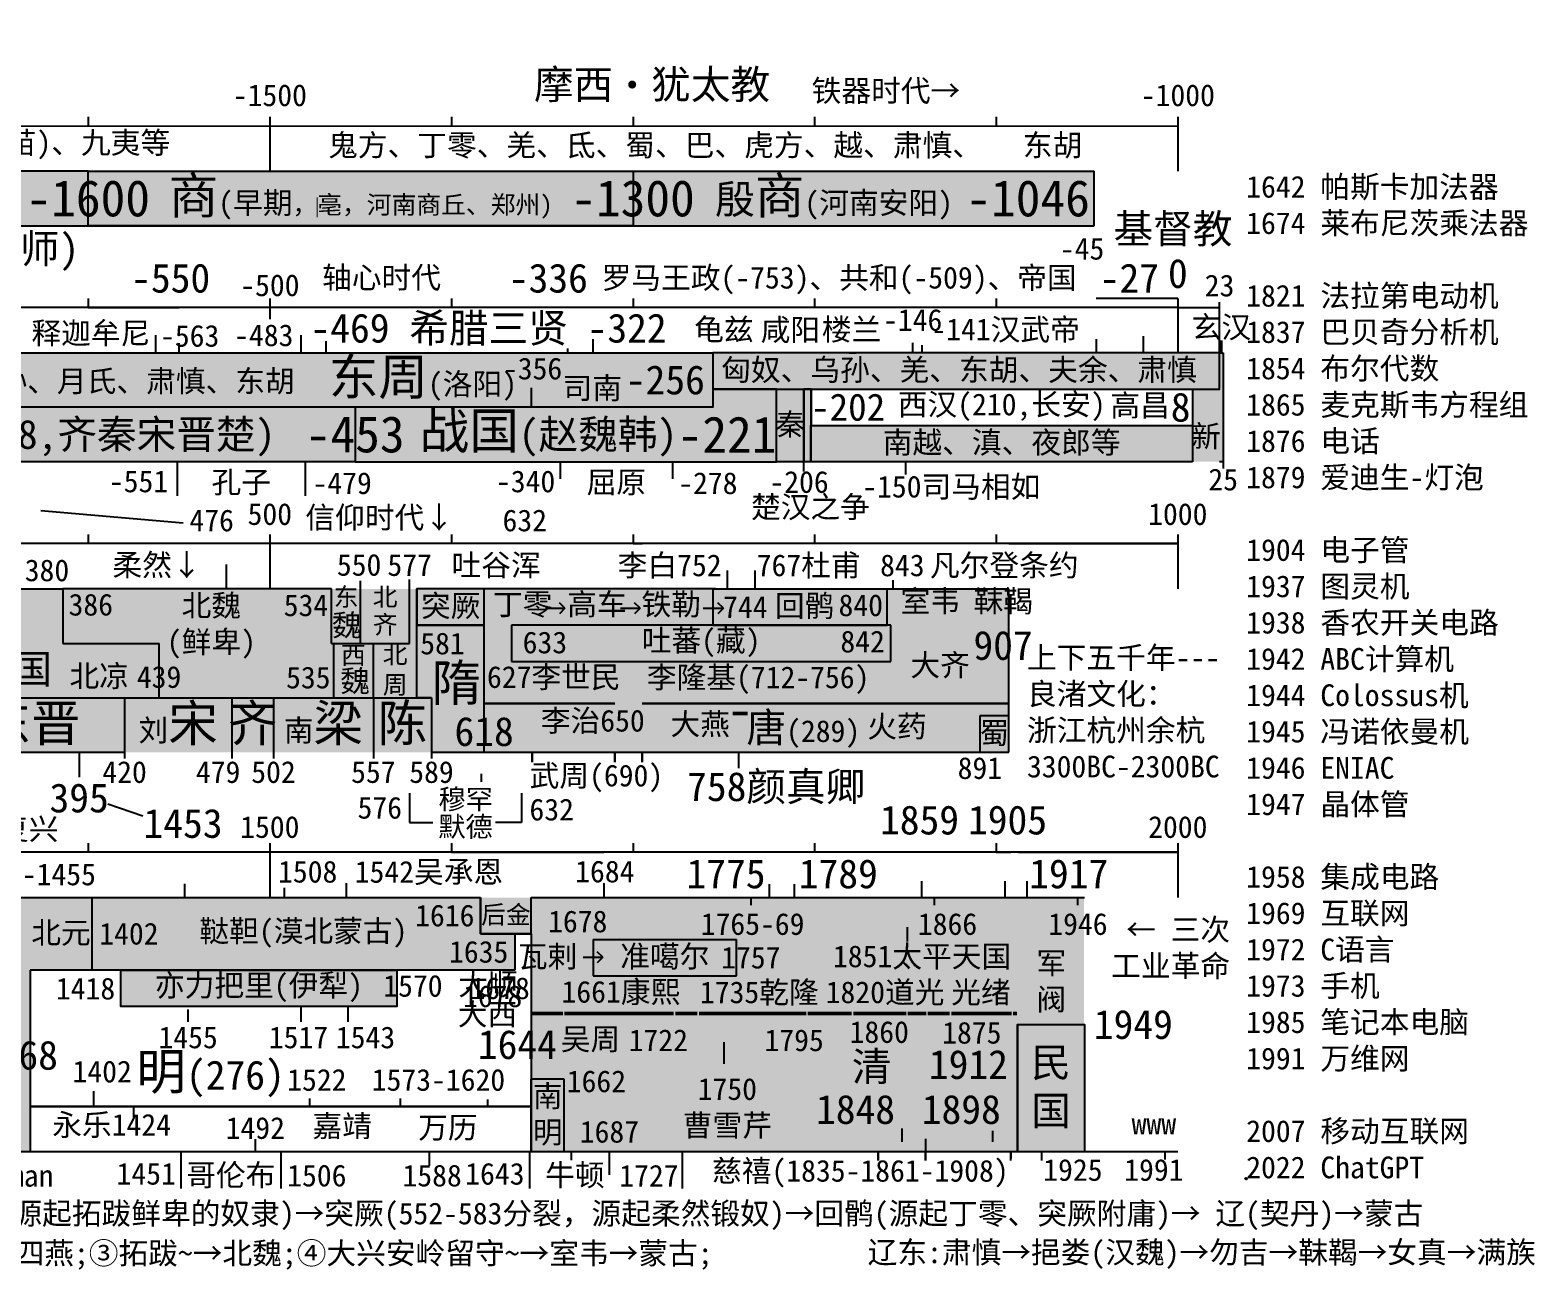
# Model space of a CAD drawing. Header units: millimetres. Extents: x 3769 to 5081, y -69 to 614.
# Drawn here: x 4252 to 5081, y -69 to 614 of the extents above; entities that cross this region are included whole.
import ezdxf

# ---------------------------------------------------------------- set-up
doc = ezdxf.new("R2010")
doc.units = ezdxf.units.MM
doc.header["$LTSCALE"] = 0.3
doc.header["$PDMODE"] = 32
doc.header["$PDSIZE"] = 1
for name, color, linetype in [('100', 1, 'Continuous'), ('talent', 9, 'Continuous'), ('talent2', 30, 'Continuous'), ('朝代', 7, 'Continuous'), ('细线', 1, 'Continuous')]:
    doc.layers.add(name, color=color, linetype=linetype)
doc.layers.add('宗教', color=7, linetype='Continuous', true_color=0x800080)
doc.layers.add('帝国', color=7, linetype='Continuous', true_color=0x964b00)
doc.layers.add('粗线', color=5, linetype='Continuous', lineweight=50)
doc.styles.add('a2.5', font='', dxfattribs={"height": 20})
doc.styles.get("Standard").update_dxf_attribs({"font": '', "height": 12})
doc.styles.get('a2.5').set_extended_font_data('SimSun')
doc.styles.get('Standard').set_extended_font_data('SimSun')

msp = doc.modelspace()

# ---------------------------------------------------------------- hatches: boundary and pattern name
h = msp.add_hatch(color=1)
h.paths.add_polyline_path([(4838.14, 536.05), (4584.14, 536.05), (4584.14, 506.05), (4838.14, 506.05)])
h.paths.add_polyline_path([(4759.56, 613.82), (4838.72, 613.82), (4838.72, 583.82), (4759.56, 583.82)], flags=9)
for color, points in [(5, [(4284.14, 536.05), (3814.14, 536.05), (3814.14, 506.05), (4284.14, 506.05)]), (5, [(4628.14, 436.05), (4114.14, 436.05), (4114.14, 406.05), (4628.14, 406.05)]), (1, [(4909.14, 436.05), (4907.14, 436.05), (4907.14, 376.05), (4909.14, 376.05)]), (5, [(4907.14, 416.05), (4892.15, 416.05), (4892.15, 376.05), (4907.14, 376.05)]), (255, [(4431.14, 406.05), (4114.14, 406.05), (4114.14, 376.05), (4431.14, 376.05)]), (9, [(4892.15, 396.05), (4682.14, 396.05), (4682.14, 376.05), (4892.15, 376.05)]), (6, [(4323.14, 276.05), (4270.14, 276.05), (4270.14, 306.05), (4187.14, 306.05), (4187.14, 246.05), (4201.14, 246.05), (4304.14, 246.05), (4323.14, 246.05)]), (9, [(4323.14, 246.05), (4419.14, 246.05), (4419.14, 276.05), (4418.14, 276.05), (4418.14, 306.05), (4270.14, 306.05), (4270.14, 276.05), (4323.14, 276.05)]), (6, [(4434.14, 306.05), (4418.14, 306.05), (4418.14, 276.05), (4419.14, 276.05), (4434.14, 276.05)]), (5, [(4461.14, 306.05), (4434.14, 306.05), (4434.14, 276.05), (4461.14, 276.05)]), (1, [(4441.14, 246.05), (4465.15, 246.05), (4465.15, 306.05), (4461.14, 306.05), (4461.14, 276.05), (4441.14, 276.05)]), (2, [(4502.15, 306.05), (4465.15, 306.05), (4465.15, 246.05), (4473.15, 246.05), (4473.15, 216.05), (4502.15, 216.05)]), (9, [(4791.14, 306.05), (4724.14, 306.05), (4724.14, 286.05), (4726.14, 286.05), (4726.14, 266.05), (4517.14, 266.05), (4517.14, 286.05), (4628.14, 286.05), (4628.14, 306.05), (4502.15, 306.05), (4502.15, 216.05), (4791.14, 216.05)]), (5, [(4724.14, 306.05), (4628.14, 306.05), (4628.14, 286.05), (4724.14, 286.05)]), (6, [(4726.14, 286.05), (4517.14, 286.05), (4517.14, 266.05), (4726.14, 266.05)]), (4, [(4441.14, 276.05), (4434.14, 276.05), (4419.14, 276.05), (4419.14, 246.05), (4441.14, 246.05)]), (5, [(4201.14, 216.05), (4267.14, 216.05), (4304.14, 216.05), (4304.14, 246.05), (4201.14, 246.05)]), (1, [(4386.15, 246.05), (4363.15, 246.05), (4363.15, 216.05), (4386.15, 216.05)]), (2, [(4441.14, 246.05), (4419.14, 246.05), (4386.15, 246.05), (4386.15, 216.05), (4441.14, 216.05)]), (5, [(4473.15, 246.05), (4465.15, 246.05), (4441.14, 246.05), (4441.14, 216.05), (4473.15, 216.05)]), (5, [(4791.14, 236.05), (4775.14, 236.05), (4775.14, 216.05), (4791.14, 216.05)]), (1, [(4528.14, 136.05), (4500.14, 136.05), (4500.14, 116.05), (4528.14, 116.05)]), (9, [(4796.14, -3.95), (4796.14, 136.05), (4528.14, 136.05), (4528.14, 116.05), (4528.14, 36.05), (4546.14, 36.05), (4546.14, 16.05), (4546.14, -3.95)]), (1, [(4832.45, 136.05), (4795.79, 136.05), (4795.79, 66.05), (4832.45, 66.05)]), (3, [(4641.14, 93), (4641.14, 112.91), (4562.14, 112.91), (4562.14, 93)]), (1, [(4528.14, -3.95), (4546.14, -3.95), (4546.14, 16.05), (4546.14, 36.05), (4528.14, 36.05)])]:
    msp.add_hatch(color=color).paths.add_polyline_path(points)
at = {"true_color": 0xff6464}
msp.add_hatch(color=11, dxfattribs=at).paths.add_polyline_path([(4584.14, 536.05), (4284.14, 536.05), (4284.14, 506.05), (4584.14, 506.05)])
at = {"true_color": 0xffffff}
msp.add_hatch(color=7, dxfattribs=at).paths.add_polyline_path([(4363.15, 246.05), (4323.14, 246.05), (4304.14, 246.05), (4304.14, 216.05), (4363.15, 216.05)])
at = {"lineweight": -3}
for color, points in [(255, [(4252.14, 136.05), (4155.14, 136.05), (4155.14, 36.05), (4163.14, 36.05), (4163.14, 6.05), (4155.14, 6.05), (4155.14, -3.95), (4252.14, -3.95)]), (4, [(4286.14, 136.05), (4252.14, 136.05), (4252.14, 96.05), (4286.14, 96.05)]), (5, [(4519.14, 116.05), (4500.14, 116.05), (4500.14, 136.05), (4286.14, 136.05), (4286.14, 96.05), (4519.14, 96.05)])]:
    msp.add_hatch(color=color, dxfattribs=at).paths.add_polyline_path(points)
at = {"layer": 'talent'}
for color, points in [(6, [(4907.14, 436.05), (4628.14, 436.05), (4628.14, 416.05), (4907.14, 416.05)]), (1, [(4663.14, 416.05), (4628.14, 416.05), (4628.14, 406.05), (4431.14, 406.05), (4431.14, 376.05), (4663.14, 376.05)]), (2, [(4678.14, 416.05), (4663.14, 416.05), (4663.14, 376.05), (4678.14, 376.05)]), (5, [(4682.14, 416.05), (4678.14, 416.05), (4678.14, 376.05), (4682.14, 376.05)]), (6, [(4502.15, 306.05), (4465.15, 306.05), (4465.15, 286.05), (4502.15, 286.05)]), (255, [(4454.14, 96.05), (4302.14, 96.05), (4302.14, 76.05), (4454.14, 76.05)]), (4, [(4832.8, 66.05), (4795.79, 66.05), (4795.79, -3.95), (4832.8, -3.95)])]:
    msp.add_hatch(color=color, dxfattribs=at).paths.add_polyline_path(points)

# ---------------------------------------------------------------- linework, layer by layer
at = {"color": 5}
for p, q in [((4284.14, 536.05), (3814.14, 536.05)), ((3814.14, 506.05), (4284.14, 506.05)), ((4907.14, 436.05), (4907.14, 463.99)), ((4628.14, 436.05), (4628.14, 406.05)), ((4678.14, 376.05), (4678.14, 416.05)), ((4703.08, 416.05), (4707.08, 416.05)), ((4678.14, 370.66), (4678.14, 376.05)), ((4461.14, 276.05), (4461.14, 306.05)), ((4628.14, 306.05), (4628.14, 286.05)), ((4628.14, 306.05), (4724.14, 306.05)), ((4724.14, 286.05), (4724.14, 306.05)), ((4434.14, 276.05), (4461.14, 276.05)), ((4304.14, 246.05), (4304.14, 216.05)), ((4791.14, 236.05), (4775.14, 236.05)), ((4775.14, 236.05), (4775.14, 216.05)), ((4791.14, 216.05), (4791.14, 236.05)), ((4201.14, 216.05), (4304.14, 216.05)), ((4775.14, 216.05), (4791.14, 216.05)), ((4519.14, 96.05), (4285.79, 96.05))]:
    msp.add_line(p, q, dxfattribs=at)
for p, q in [((4284.14, 506.05), (4284.14, 536.05)), ((4284.14, 536.05), (4584.14, 536.05)), ((4584.14, 536.05), (4584.14, 506.05)), ((4284.14, 506.05), (4584.14, 506.05)), ((4584.14, 506.05), (4584.14, 506.05)), ((4114.14, 436.05), (4628.14, 436.05)), ((4703.08, 436.05), (4707.08, 436.05)), ((4682.19, 416.05), (4682.14, 376.05)), ((4892.15, 416.05), (4892.15, 376.05)), ((4628.14, 406.05), (4114.14, 406.05)), ((4628.14, 286.05), (4724.14, 286.05)), ((4518.8, 116.05), (4528.14, 116.05)), ((4528.14, -3.95), (4528.14, -3.95))]:
    msp.add_line(p, q)
at = {"color": 1}
for p, q in [((4584.14, 536.05), (4838.14, 536.05)), ((4838.14, 506.05), (4838.14, 536.05)), ((4584.14, 506.05), (4838.14, 506.05)), ((4907.14, 436.05), (4909.14, 436.05)), ((4909.14, 436.05), (4909.14, 376.05)), ((4431.14, 376.05), (4663.14, 376.05)), ((4909.14, 376.05), (4907.14, 376.05)), ((4909.14, 376.05), (4909.14, 372.3)), ((4363.15, 246.05), (4363.15, 216.05)), ((4386.15, 246.05), (4386.15, 216.05)), ((4528.14, 116.05), (4528.14, 136.05)), ((4796.14, 136.05), (4832.8, 136.05)), ((4528.14, 116.05), (4500.14, 116.05)), ((4528.14, -3.95), (4528.14, 36.05)), ((4546.14, 36.05), (4528.14, 36.05)), ((4546.14, -3.95), (4546.14, 36.05))]:
    msp.add_line(p, q, dxfattribs=at)
at = {"color": 9}
for p, q in [((4384.14, 466.05), (4384.14, 461.05)), ((4682.14, 376.05), (4682.14, 396.05)), ((4682.14, 396.05), (4892.15, 396.05)), ((4892.15, 376.05), (4678.14, 376.05)), ((4418.14, 306.05), (4270.14, 306.05)), ((4629.61, 306.05), (4502.15, 306.05)), ((4791.14, 216.05), (4791.14, 306.05)), ((4323.14, 246.05), (4473.15, 246.05)), ((4502.15, 216.05), (4791.14, 216.05)), ((4528.14, 136.05), (4795.79, 136.05)), ((4795.79, 66.05), (4795.79, -3.95)), ((4832.8, 66.05), (4832.8, -3.95)), ((4795.79, -3.95), (4528.14, -3.95)), ((4832.8, -3.95), (4796.14, -3.95))]:
    msp.add_line(p, q, dxfattribs=at)
at = {"color": 1, "lineweight": 30}
msp.add_line((4908.14, 436.05), (4908.14, 442.93), dxfattribs=at)
at = {"color": 255}
for p, q in [((4431.14, 376.05), (4114.14, 376.05)), ((4258.1, 349.15), (4336.39, 342.5)), ((4528.49, -3.95), (4245.7, -3.95))]:
    msp.add_line(p, q, dxfattribs=at)
at = {"color": 6}
for p, q in [((4187.14, 306.05), (4270.14, 306.05)), ((4270.14, 306.05), (4270.14, 276.05)), ((4418.14, 276.05), (4418.14, 306.05)), ((4434.14, 276.05), (4434.14, 306.05)), ((4517.14, 286.05), (4517.14, 266.05)), ((4726.14, 286.05), (4517.14, 286.05)), ((4726.14, 266.05), (4726.14, 286.05)), ((4270.14, 276.05), (4323.14, 276.05)), ((4323.14, 246.05), (4323.14, 276.05)), ((4418.14, 276.05), (4434.14, 276.05)), ((4517.14, 266.05), (4726.14, 266.05)), ((4201.14, 246.05), (4304.14, 246.05)), ((4304.14, 246.05), (4323.14, 246.05))]:
    msp.add_line(p, q, dxfattribs=at)
at = {"color": 3}
for p, q in [((4465.15, 246.05), (4465.15, 306.05)), ((4502.15, 306.05), (4465.15, 306.05)), ((4502.15, 216.05), (4502.15, 306.05)), ((4473.15, 246.05), (4465.15, 246.05)), ((4473.15, 246.05), (4473.15, 216.05)), ((4473.15, 216.05), (4502.15, 216.05)), ((4500.14, 116.05), (4500.14, 136.05)), ((4562.14, 113), (4562.14, 93)), ((4562.14, 112.91), (4641.14, 112.91)), ((4641.14, 93), (4641.14, 113)), ((4562.14, 93), (4641.14, 93))]:
    msp.add_line(p, q, dxfattribs=at)
at = {"color": 4}
for p, q in [((4419.14, 276.05), (4419.14, 246.05)), ((4441.14, 246.05), (4441.14, 276.05)), ((4419.14, 246.05), (4441.14, 246.05)), ((4252.14, 136.05), (4500.14, 136.05)), ((4286.14, 96.05), (4252.14, 96.05))]:
    msp.add_line(p, q, dxfattribs=at)
at = {"color": 2}
msp.add_line((4441.14, 246.05), (4441.14, 216.05), dxfattribs=at)
at = {"lineweight": -3}
for p, q in [((4155.14, 136.05), (4252.14, 136.05)), ((4286.14, 136.05), (4500.14, 136.05)), ((4500.14, 136.05), (4500.14, 116.05)), ((4500.14, 116.05), (4518.8, 116.05)), ((4500.14, 116.05), (4519.14, 116.05)), ((4519.14, 116.05), (4519.14, 96.05)), ((4252.14, 96.05), (4252.14, -3.95)), ((4252.14, -3.95), (4155.14, -3.95))]:
    msp.add_line(p, q, dxfattribs=at)
at = {"color": 4, "lineweight": -3}
for p, q in [((4252.14, 136.05), (4286.14, 136.05)), ((4286.14, 136.05), (4286.14, 96.05)), ((4286.14, 96.05), (4252.14, 96.05))]:
    msp.add_line(p, q, dxfattribs=at)
at = {"color": 8}
msp.add_line((4745.14, 3.16), (4745.14, -8.84), dxfattribs=at)
at = {"color": 6}
msp.add_lwpolyline([(4284.14, 536.05), (4584.14, 536.05), (4584.14, 506.05), (4284.14, 506.05)], close=True, dxfattribs=at)
at = {"color": 9}
msp.add_lwpolyline([(4114.14, 436.05), (4628.14, 436.05), (4628.14, 406.05), (4114.14, 406.05)], close=True, dxfattribs=at)
at = {"color": 2}
msp.add_lwpolyline([(4663.14, 416.05), (4678.14, 416.05), (4678.14, 376.05), (4663.14, 376.05)], close=True, dxfattribs=at)
at = {"layer": 'talent'}
for p, q in [((4884.14, 466.05), (4839.14, 466.05)), ((4284.14, 461.05), (4334.14, 461.05)), ((4784.14, 461.05), (4734.14, 461.05)), ((4884.14, 461.05), (4907.14, 461.05)), ((4415.14, 436.05), (4415.14, 442.44)), ((4562.14, 436.05), (4562.14, 443.55)), ((4743.14, 440.21), (4743.14, 436.05)), ((4839.14, 443.55), (4839.14, 436.05)), ((4415.14, 436.05), (4562.14, 436.05)), ((4528.14, 416.72), (4528.14, 406.05)), ((4682.19, 416.05), (4678.14, 416.05)), ((4892.15, 416.05), (4907.14, 416.05)), ((4606.14, 376.05), (4606.14, 376.05)), ((4734.14, 376.05), (4734.14, 369.05)), ((4584.14, 331.05), (4589.14, 331.05)), ((4784.14, 331.05), (4727.14, 331.05)), ((4636.14, 306.05), (4636.14, 316.08)), ((4651.14, 316.08), (4651.14, 306.05)), ((4434.14, 306.05), (4434.14, 310.47)), ((4724.14, 306.05), (4791.14, 306.05)), ((4502.15, 286.05), (4465.15, 286.05)), ((4279.14, 216.05), (4279.14, 202.27)), ((4304.14, 216.05), (4304.14, 212.61)), ((4363.15, 216.05), (4363.15, 212.61)), ((4386.15, 216.05), (4386.15, 212.61)), ((4441.14, 216.05), (4441.14, 212.61)), ((4473.15, 216.05), (4473.15, 212.61)), ((4522.64, 216.05), (4528.64, 216.05)), ((4642.14, 216.05), (4642.14, 207.3)), ((4484.14, 161.05), (4527.14, 161.05)), ((4484.14, 161.05), (4568.14, 161.05)), ((4784.14, 161.05), (4792.14, 161.05)), ((4337.14, 143.62), (4337.14, 136.05)), ((4392.14, 136.05), (4392.14, 141.3)), ((4426.14, 143.95), (4426.14, 136.05)), ((4568.14, 143.95), (4568.14, 136.05)), ((4384.14, 136.05), (4392.14, 136.05)), ((4528.14, 116.05), (4528.14, -3.95)), ((4427.14, 76.05), (4427.14, 67.57)), ((4339.14, 67.57), (4339.14, 74.44)), ((4287.14, 20.86), (4287.14, 29.43)), ((4406.14, 20.86), (4406.14, 25.43)), ((4456.14, 20.86), (4456.14, 25.43)), ((4309.14, 20.86), (4309.14, 15.13)), ((4504.14, 20.86), (4504.14, 24.79)), ((4792.14, -8.84), (4792.14, -7.73)), ((4809.14, -3.95), (4809.14, -8.74)), ((4884.14, -3.95), (4832.8, -3.95)), ((4877.14, -8.29), (4877.14, -3.95))]:
    msp.add_line(p, q, dxfattribs=at)
at = {"layer": 'talent', "color": 1}
for p, q in [((4663.14, 416.05), (4628.14, 416.05)), ((4628.14, 416.05), (4628.14, 406.05)), ((4663.14, 376.05), (4663.14, 416.05)), ((4628.14, 406.05), (4431.14, 406.05)), ((4431.14, 406.05), (4431.14, 376.05))]:
    msp.add_line(p, q, dxfattribs=at)
at = {"layer": 'talent', "color": 9}
for p, q in [((4333.14, 376.05), (4333.14, 357.21)), ((4403.62, 376.05), (4403.62, 357.21)), ((4543.97, 376.05), (4543.97, 366.63)), ((4605.97, 376.05), (4605.97, 366.63)), ((4335.14, -3.95), (4335.14, -24.15)), ((4390.14, -3.95), (4390.14, -24.15))]:
    msp.add_line(p, q, dxfattribs=at)
at = {"layer": 'talent', "color": 5}
msp.add_line((4461.14, 306.05), (4461.14, 311.27), dxfattribs=at)
at = {"layer": 'talent', "color": 7, "true_color": 0xffffff}
for p, q in [((4546.66, 295.34), (4543.58, 298.42)), ((4587.99, 295.34), (4584.91, 298.42)), ((4633.88, 295.34), (4630.8, 298.42)), ((4535.96, 295.34), (4546.66, 295.34)), ((4546.66, 295.34), (4543.58, 292.26)), ((4577.29, 295.34), (4587.99, 295.34)), ((4587.99, 295.34), (4584.91, 292.26)), ((4622.75, 295.34), (4633.46, 295.34)), ((4633.88, 295.34), (4630.8, 292.26)), ((4735.14, 119.67), (4735.14, 111.88)), ((4556.74, 103.13), (4567.44, 103.13)), ((4567.44, 103.13), (4564.36, 106.21)), ((4567.44, 103.13), (4564.36, 100.04)), ((4634.14, 56.47), (4634.14, 44.41)), ((4732.14, 8.87), (4732.14, 1.53)), ((4782.14, 7.53), (4782.14, 1.53))]:
    msp.add_line(p, q, dxfattribs=at)
at = {"layer": 'talent', "lineweight": 30}
for p, q in [((4528.64, 216.05), (4528.64, 210.58)), ((4574.14, 216.05), (4574.14, 210.66)), ((4589.14, 216.05), (4589.14, 210.57)), ((4719.14, -3.95), (4719.14, -8.84)), ((4745.14, -3.95), (4745.14, -8.84)), ((4792.14, -3.95), (4792.14, -7.73))]:
    msp.add_line(p, q, dxfattribs=at)
at = {"layer": 'talent', "color": 211}
for p, q in [((4461.14, 193.45), (4461.14, 177.45)), ((4461.14, 177.45), (4473.95, 177.45))]:
    msp.add_line(p, q, dxfattribs=at)
at = {"layer": 'talent', "color": 250}
for p, q in [((4743.14, 136.05), (4743.14, 145.13)), ((4789.14, 136.05), (4789.14, 145.13)), ((4649.14, 131.76), (4649.14, 136.05)), ((4750.14, 131.76), (4750.14, 136.05)), ((4829.14, 131.76), (4829.14, 136.05))]:
    msp.add_line(p, q, dxfattribs=at)
at = {"layer": 'talent', "color": 6}
for points in [[(4628.14, 416.05), (4907.14, 416.05), (4907.14, 436.05), (4628.14, 436.05)], [(4465.15, 286.05), (4502.15, 286.05), (4502.15, 306.05), (4465.15, 306.05)]]:
    msp.add_lwpolyline(points, close=True, dxfattribs=at)
at = {"layer": 'talent', "color": 5}
msp.add_lwpolyline([(4682.14, 376.05), (4678.14, 376.05), (4678.14, 416.05), (4682.14, 416.05)], close=True, dxfattribs=at)
at = {"layer": 'talent'}
msp.add_lwpolyline([(4302.14, 96.05), (4454.14, 96.05), (4454.14, 76.05), (4302.14, 76.05)], close=True, dxfattribs=at)
at = {"layer": 'talent', "color": 4}
msp.add_lwpolyline([(4832.8, -3.95), (4795.79, -3.95), (4795.79, 66.05), (4832.8, 66.05)], close=True, dxfattribs=at)
at = {"layer": 'talent'}
msp.add_point((4921.82, -18.81), dxfattribs=at)
at = {"layer": 'talent2'}
for p, q in [((4527.14, -3.95), (4527.14, -24.15)), ((4550.14, -3.95), (4550.14, -8.67)), ((4571.14, -16.61), (4571.14, -3.95)), ((4611.14, -3.95), (4611.14, -24.15))]:
    msp.add_line(p, q, dxfattribs=at)
at = {"layer": '宗教'}
for p, q in [((4321.14, 445.82), (4321.14, 436.05)), ((4401.14, 445.82), (4401.14, 436.05)), ((4500.64, 199.74), (4500.64, 204.16)), ((4522.64, 193.45), (4522.64, 177.45)), ((4522.64, 177.45), (4508.42, 177.45)), ((4401.14, 76.05), (4401.14, 67.57))]:
    msp.add_line(p, q, dxfattribs=at)
at = {"layer": '帝国'}
for p, q in [((4334.14, 436.05), (4334.14, 441.37)), ((4738.14, 436.05), (4738.14, 441.65)), ((4865.15, 445.2), (4865.15, 436.05)), ((4548.14, 438.38), (4548.14, 436.05)), ((4360.14, 319.42), (4360.14, 306.05)), ((4727.14, 310.79), (4727.14, 306.05)), ((4294.94, 187.57), (4314.13, 181.06)), ((4659.14, 143.39), (4659.14, 136.05)), ((4673.14, 136.05), (4673.14, 143.39)), ((4801.14, 136.05), (4801.14, 145.13)), ((4376.14, 2.92), (4376.14, -3.95)), ((4472.14, -11.66), (4472.14, -3.95))]:
    msp.add_line(p, q, dxfattribs=at)
at = {"layer": '粗线', "lineweight": 30}
for p, q in [((4502.15, 242.89), (4510.15, 242.89)), ((4567.15, 242.89), (4574.15, 242.89)), ((4589.15, 242.89), (4596.15, 242.89)), ((4640.15, 242.89), (4646.15, 242.89)), ((4663.15, 242.89), (4689.15, 242.89)), ((4704.15, 242.89), (4708.15, 242.89)), ((4710.15, 242.89), (4724.15, 242.89)), ((4730.15, 242.89), (4743.15, 242.89)), ((4757.15, 242.89), (4772.15, 242.89)), ((4788.15, 242.89), (4791.15, 242.89)), ((4252.14, 20.86), (4283.14, 20.86)), ((4287.14, 20.86), (4309.14, 20.86)), ((4320.14, 20.86), (4334.14, 20.86)), ((4342.14, 20.86), (4349.14, 20.86)), ((4372.14, 20.86), (4390.14, 20.86)), ((4406.14, 20.86), (4451.14, 20.86)), ((4456.14, 20.86), (4504.14, 20.86)), ((4511.14, 20.86), (4528.14, 20.86))]:
    msp.add_line(p, q, dxfattribs=at)
at = {"layer": '粗线', "color": 1, "lineweight": 30}
for p, q in [((4510.15, 242.89), (4533.15, 242.89)), ((4596.15, 242.89), (4640.15, 242.89)), ((4283.14, 20.86), (4287.14, 20.86)), ((4310.14, 20.86), (4320.14, 20.86)), ((4334.14, 20.86), (4342.14, 20.86)), ((4349.14, 20.86), (4372.14, 20.86)), ((4390.14, 20.86), (4406.14, 20.86)), ((4451.14, 20.86), (4456.14, 20.86)), ((4504.14, 20.86), (4511.14, 20.86))]:
    msp.add_line(p, q, dxfattribs=at)
at = {"layer": '粗线', "color": 2, "lineweight": 30}
for p, q in [((4533.15, 242.89), (4567.15, 242.89)), ((4646.15, 242.89), (4663.15, 242.89)), ((4689.15, 242.89), (4704.15, 242.89)), ((4708.15, 242.89), (4710.15, 242.89)), ((4724.15, 242.89), (4730.15, 242.89)), ((4743.15, 242.89), (4757.15, 242.89)), ((4772.15, 242.89), (4788.15, 242.89))]:
    msp.add_line(p, q, dxfattribs=at)
at = {"layer": '粗线', "color": 7, "true_color": 0xffffff}
for p, q in [((4639.14, 237.45), (4647.14, 237.45)), ((4620.49, 72.25), (4679.49, 72.25))]:
    msp.add_line(p, q, dxfattribs=at)
at = {"layer": '粗线', "color": 1}
for p, q in [((4528.49, 72.25), (4545.49, 72.25)), ((4607.49, 72.25), (4619.49, 72.25)), ((4680.49, 72.25), (4704.49, 72.25)), ((4680.49, 72.25), (4680.49, 72.25)), ((4735.49, 72.25), (4745.49, 72.25)), ((4759.49, 72.25), (4792.49, 72.25))]:
    msp.add_line(p, q, dxfattribs=at)
at = {"layer": '粗线', "color": 5}
for p, q in [((4546.49, 72.25), (4606.49, 72.25)), ((4705.49, 72.25), (4734.49, 72.25)), ((4746.49, 72.25), (4758.49, 72.25))]:
    msp.add_line(p, q, dxfattribs=at)
at = {"layer": '粗线'}
msp.add_line((4793.49, 72.25), (4795.49, 72.25), dxfattribs=at)
at = {"layer": '粗线', "color": 3, "lineweight": 30}
msp.add_line((4309.14, 20.86), (4310.14, 20.86), dxfattribs=at)
at = {"layer": '细线'}
for p, q in [((4284.14, 566.07), (4284.14, 561.07)), ((4384.14, 566.07), (4384.14, 561.07)), ((4484.14, 566.07), (4484.14, 561.07)), ((4584.14, 566.07), (4584.14, 561.07)), ((4684.14, 566.07), (4684.14, 561.07)), ((4784.14, 566.07), (4784.14, 561.07)), ((4884.14, 566.07), (4884.14, 561.07)), ((4384.17, 561.05), (4384.17, 536.05)), ((4884.17, 561.05), (4884.17, 536.05)), ((4284.14, 466.05), (4284.14, 461.05)), ((4384.14, 466.05), (4384.14, 454.57)), ((4484.14, 466.05), (4484.14, 461.05)), ((4584.14, 466.05), (4584.14, 461.05)), ((4684.14, 466.05), (4684.14, 461.05)), ((4784.14, 466.05), (4784.14, 461.05)), ((4884.14, 466.05), (4884.14, 461.05)), ((4884.14, 461.05), (4884.14, 436.05)), ((4284.14, 336.05), (4284.14, 331.05)), ((4384.14, 336.05), (4384.14, 331.05)), ((4484.14, 336.05), (4484.14, 331.05)), ((4584.14, 336.05), (4584.14, 336.05)), ((4584.14, 336.05), (4584.14, 331.05)), ((4684.14, 336.05), (4684.14, 331.05)), ((4784.14, 336.05), (4784.14, 331.05)), ((4884.14, 336.05), (4884.14, 331.05)), ((4384.14, 331.05), (4384.14, 306.05)), ((4791.14, 331.05), (4884.14, 331.05)), ((4884.14, 331.05), (4884.14, 306.05)), ((4284.14, 166.05), (4284.14, 161.05)), ((4384.14, 166.05), (4384.14, 161.05)), ((4484.14, 166.05), (4484.14, 161.05)), ((4584.14, 166.05), (4584.14, 161.05)), ((4684.14, 166.05), (4684.14, 161.05)), ((4784.14, 166.05), (4784.14, 161.05)), ((4884.14, 166.05), (4884.14, 136.05)), ((4384.14, 161.05), (4384.14, 136.05)), ((4796.49, 161.05), (4884.15, 161.05)), ((4884.15, 161.05), (4833.15, 161.05))]:
    msp.add_line(p, q, dxfattribs=at)
at = {"layer": '细线', "color": 9}
for p, q in [((4884.15, 560.8), (3884.17, 561.05)), ((4884.14, 461.05), (3884.14, 461.05)), ((4884.14, 331.05), (3884.14, 331.05)), ((4884.15, 161.05), (3884.14, 161.05))]:
    msp.add_line(p, q, dxfattribs=at)

# ---------------------------------------------------------------- texts
at = {"color": 5}
for s, p in [('1661康熙', (4544.77, 78.12)), ('1820道光', (4690.25, 77.87)), ('1860', (4703.41, 55.97)), ('1722', (4581.74, 51.43))]:
    msp.add_text(s, height=12, dxfattribs=at).set_placement(p)
at = {"color": 7, "true_color": 0xffffff}
for s, p in [('1735乾隆', (4620.99, 77.85)), ('1795', (4656.54, 51.43))]:
    msp.add_text(s, height=12, dxfattribs=at).set_placement(p)
at = {"color": 1}
for s, p in [('光绪', (4759.39, 77.87)), ('1875', (4754.39, 55.58))]:
    msp.add_text(s, height=12, dxfattribs=at).set_placement(p)
at = {"style": 'a2.5'}
for s, insert, char_height, width, attachment_point in [('{\\C9;摩西\\H0.9583x;·\\H1.044x;犹太教}', (4529.6, 591.89), 16, 137.2864, 1), ('{\\C255;\\c16777215;-1600}', (4284.14, 521.05), 20, 71.7785, 5), ('{\\fSimSun|b1|i0|c134|p2;\\C255;\\c16777215;商\\fSimSun|b0|i0|c134|p2;\\H0.6x;(早期\\H0.8333x;，\\fMS PGothic|b0|i0|c128|p34;\u200c\\fSimSun|b0|i0|c134|p2;亳，河南商丘、郑州)}', (4434.14, 521.05), 20, 239.6355, 5), ('{\\C255;\\c16777215;-1300}', (4584.14, 521.05), 20, 71.7785, 5), ('{\\H0.8x;\\C255;\\c16777215;殷\\fSimSun|b1|i0|c134|p2;\\H1.25x;商\\fSimSun|b0|i0|c134|p2;\\H0.6x;(河南安阳)}', (4694.85, 521.05), 20, 142.4249, 5), ('{\\C255;\\c16777215;-1046}', (4835.72, 521.05), 20, 85.9203, 6), ('{\\C9;二里头(洛阳偃师)}', (4191.9, 501.41), 16, 241.5036, 2), ('{\\C5;23}', (4907.14, 466.94), 12, 26.6929, 8), ('{\\C9;-469 \\fSimSun|b1|i0|c134|p2;希腊\\fSimSun|b0|i0|c134|p2;三贤 -322}', (4406.52, 448.81), 16, 223.8544, 4), ('{\\C3;楼兰}', (4688.11, 454.95), 12, 36.8924, 1), ('东{\\fSimSun|b1|i0|c134|p2;\\C255;\\c16579836;周\\fSimSun|b0|i0|c134|p2;\\H0.6x;\\C255;\\c16777215;(洛阳)}', (4468.44, 421.27), 20, 137.6977, 5), ('{\\C255;\\c16777215;匈奴、\\fSimSun|b1|i0|c134|p2;乌孙\\fSimSun|b0|i0|c134|p2;、羌、东胡、夫余、肃慎}', (4632.71, 426.05), 12, 278.3783, 4), ('{\\C255;\\c16777215;匈奴、乌孙、月氏、肃慎、东胡}', (4168.7, 419.82), 12, 246.7829, 4), ('{\\C255;\\c16777215;司南}', (4578.04, 416.01), 12, 44.4326, 6), ('-256', (4623.72, 421.05), 16, 71.7785, 6), ('{\\C7;-202}', (4682.19, 406.05), 15, 55.0535, 4), ('{\\C7;8}', (4885.7, 406.05), 16, 12.5517, 5), ('{\\C255;\\c16579836;-453}', (4431.14, 391.05), 20, 55.0535, 5), ('{\\C255;\\c16579836;-221}', (4663.14, 391.05), 20, 71.7785, 6), ('秦', (4670.64, 396.05), 12, 15, 5), ('{\\C255;\\c16777215;新}', (4899.65, 389.53), 12, 15, 5), ('南越、滇、夜郎等', (4787.15, 386.05), 12, 210.0013, 5), ('{\\C1;25}', (4909.14, 372.3), 12, 23.0757, 2), ('{\\fSimSun|b1|i0|c134|p2;\\C9;550}', (4433.31, 319.19), 12, 28.5, 5), ('{\\C5;577}', (4461.14, 312.98), 12, 28.5, 8), ('{\\fSimSun|b1|i0|c134|p2;\\C255;\\c16777215;东}', (4426.14, 306.61), 10, 16, 2), ('{\\fSimSun|b1|i0|c134|p2;\\C255;\\c16777215;北}', (4447.64, 306.59), 10, 27, 2), ('386', (4285.54, 297.26), 12, 28.5, 5), ('北魏\\P{\\C255;\\c16777215;(鲜卑)}', (4351.92, 285.29), 12, 54.1224, 5), ('534', (4404.04, 296.93), 12, 28.5, 5), ('{\\C255;\\c16777215;744}', (4633.74, 296.05), 12, 28.5, 4), ('{\\C255;\\c16777215;回鹘}', (4678.62, 296.05), 12, 209, 5), ('{\\fSimSun|b1|i0|c134|p2;\\C255;\\c16777215;魏}', (4426.51, 292.02), 12, 16, 2), ('{\\fSimSun|b1|i0|c134|p2;\\C255;\\c16777215;齐}', (4447.64, 291.36), 10, 27, 2), ('581', (4479.21, 275.89), 12, 28.5, 5), ('633', (4523.37, 276.45), 12, 28.5, 4), ('吐蕃{\\C255;\\c16777215;(\\fSimSun|b1|i0|c134|p2;藏\\fSimSun|b0|i0|c134|p2;)}', (4621.64, 276.05), 12, 209, 5), ('907', (4804.26, 274.81), 16, 71.7785, 6), ('{\\C7;西}', (4430.14, 274.63), 10, 22, 2), ('{\\fSimSun|b1|i0|c134|p2;\\C255;\\c16777215;北\\P周}', (4453.15, 261.05), 10, 24.0013, 5), ('{\\fSimSun|b1|i0|c134|p2;\\C9;上下五千年\\fSimSun|b0|i0|c134|p2;---\\P良渚文化：\\P浙江杭州余杭\\P3300BC-2300BC}', (4801.08, 274.21), 12, 127.7129, 1), ('{\\C255;\\c16777215;十六国}', (4231.54, 261.05), 16, 129, 5), ('北凉', (4290.17, 257.43), 12, 36.7496, 5), ('{\\fSimSun|b1|i0|c134|p2;隋}', (4486.95, 253.22), 20, 37, 5), ('439', (4323.14, 257.43), 12, 28.5, 5), ('{\\C255;\\c16777215;535}', (4405.32, 257.14), 12, 28.5, 5), ('{\\C7;魏}', (4431.08, 261.31), 12, 22, 2), ('{\\fSimSun|b1|i0|c134|p2;\\C255;\\c16777215;东晋}', (4252.64, 231.05), 20, 103, 5), ('{\\H0.6x;\\C255;刘}宋', (4333.65, 231.05), 20, 59.0013, 5), ('{\\C255;\\c16777215;齐}', (4374.65, 231.05), 20, 23, 5), ('{\\H0.6x;\\C255;南}梁', (4413.65, 231.05), 20, 54.9987, 5), ('{\\fSimSun|b1|i0|c134|p2;\\H0.8x;唐\\fSimSun|b0|i0|c134|p2;\\H0.75x;(289)}', (4677.93, 228.11), 20, 288.9987, 5), ('618', (4502.15, 227.38), 16, 47.5042, 5), ('{\\C255;\\c16777215;火药}', (4745.86, 229.64), 12, 44.4326, 6), ('420', (4304.14, 211.17), 12, 28.5, 2), ('479', (4355.67, 211.17), 12, 28.5, 2), ('502', (4386.15, 211.17), 12, 28.5, 2), ('557', (4441.14, 211.17), 12, 28.5, 2), ('589', (4473.15, 211.17), 12, 28.5, 2), ('{\\C9;武周(690)}', (4527.21, 209.23), 12, 143.3234, 1), ('{\\C255;\\c16777215;军\\P阀}', (4814.47, 72.65), 12, 36.6526, 8), ('民国', (4814.29, 31.05), 16, 37.0026, 5)]:
    msp.add_mtext(s, dxfattribs=dict(at, insert=insert, char_height=char_height, width=width, attachment_point=attachment_point))
at = {"color": 3, "style": 'a2.5'}
for s, insert, char_height, width, attachment_point in [('{\\fSimSun|b1|i0|c134|p2;龟兹}', (4617.84, 454.95), 12, 35, 1), ('{\\fSimSun|b1|i0|c134|p2;\\C1;西汉\\fSimSun|b0|i0|c134|p2;\\C7;(210,长安)}', (4787.17, 406.05), 12, 209.9564, 5), ('{\\fSimSun|b1|i0|c134|p2;\\C255;\\c16579836;春秋\\fSimSun|b0|i0|c134|p2;\\H0.8x;(318,\\C1;齐秦\\C255;\\c16579836;宋晋\\C1;楚\\C255;\\c16579836;)}', (4272.64, 391.05), 20, 317, 5), ('{\\C255;\\c16579836;战国\\H0.8x;(赵魏韩)}', (4537.58, 391.05), 20, 232, 5)]:
    msp.add_mtext(s, dxfattribs=dict(at, insert=insert, char_height=char_height, width=width, attachment_point=attachment_point))
at = {"color": 5, "char_height": 12, "style": 'a2.5'}
for s, insert, width, attachment_point in [('{\\C1;玄汉}', (4908.14, 442.93), 39.2913, 8), ('-206', (4659.23, 370.93), 39.2913, 1), ('楚汉之争', (4681.87, 357.17), 69.7131, 2)]:
    msp.add_mtext(s, dxfattribs=dict(at, insert=insert, width=width, attachment_point=attachment_point))
at = {"color": 7, "true_color": 0xffffff, "insert": (4457.15, 231.05), "char_height": 20, "width": 32.0013, "attachment_point": 5, "style": 'a2.5'}
msp.add_mtext('陈', dxfattribs=at)
at = {"char_height": 12, "attachment_point": 5}
for s, insert, width in [('{\\C255;\\c16448250;蜀}', (4783.14, 226.05), 16), ('{\\C255;\\c16777215;1678}', (4553.71, 122.8), 33.6274), ('{\\C253;瓦剌}', (4537.13, 102.96), 33.6274), ('{\\C255;\\c16777215;1757}', (4649, 102.87), 33.6274), ('{\\C255;\\c16777215;1678}', (4510.97, 86), 33.6274), ('{\\C255;\\c16777215;1678}', (4506.84, 81.58), 33.6274), ('{\\C255;\\c16777215;吴周}', (4560.74, 57.39), 33.6274)]:
    msp.add_mtext(s, dxfattribs=dict(at, insert=insert, width=width))
at = {"lineweight": -3, "insert": (4402.64, 116.05), "char_height": 12, "width": 232.9987, "attachment_point": 5}
msp.add_mtext('{\\C255;\\c16777215;鞑靼(漠北蒙古)}', dxfattribs=at)
at = {"color": 8, "insert": (4627.65, -16.06), "char_height": 12, "width": 178.5396, "attachment_point": 4, "style": 'a2.5'}
msp.add_mtext('{\\C9;慈禧(1835-1861-1908)}', dxfattribs=at)
at = {"layer": '100', "width": 51.8698, "attachment_point": 8, "style": 'a2.5'}
for s, insert, char_height in [('-1500', (4384.17, 571.73), 12), ('-1000', (4884.17, 571.73), 12), ('0', (4884.17, 471.53), 16), ('-500', (4384.17, 467.08), 12), ('500', (4384.14, 341.06), 12), ('1000', (4884.14, 341.06), 12), ('1500', (4384.14, 168.7), 12), ('2000', (4884.14, 168.7), 12)]:
    msp.add_mtext(s, dxfattribs=dict(at, insert=insert, char_height=char_height))
at = {"layer": 'talent', "style": 'a2.5'}
for s, insert, char_height, width, attachment_point in [('铁器时代→', (4682.51, 586.43), 12, 116.5216, 1), ('{\\C9;鬼方、丁零、羌、氐、蜀、巴、虎方、越、肃慎、}', (4416.22, 556.42), 12, 372.5782, 1), ('{\\C9;东胡}', (4798.81, 556.42), 12, 52.0326, 1), ('{\\C9;-45}', (4819.19, 499.39), 12, 24.0592, 1), ('{\\C9;轴心时代}', (4412.93, 483.53), 12, 95.7761, 1), ('咸阳', (4670.8, 454.75), 12, 38.8877, 2), ('{\\C9;-141汉武帝}', (4748.43, 454.95), 12, 104.2403, 1), ('{\\C9;高昌}', (4847.03, 413.11), 12, 37.421, 1), ('{\\fSimSun|b1|i0|c134|p2;\\C9;-551}', (4295.5, 365.16), 12, 33.1225, 4), ('{\\fSimSun|b1|i0|c134|p2;\\C9;孔子}', (4368.38, 364.18), 12, 47.0859, 5), ('{\\fSimSun|b1|i0|c134|p2;\\C9;-479}', (4407.65, 364.18), 12, 36.5746, 4), ('{\\C9;-150司马相如}', (4710.36, 368.37), 12, 158.5296, 1), ('{\\C9;信仰时代↓}', (4403.7, 351.39), 12, 95.7761, 1), ('758颜真卿', (4613.93, 205.18), 16, 111.5477, 1), ('891', (4775.14, 213.36), 12, 28.5, 2), ('1859', (4741.93, 186.78), 16, 50.3899, 2), ('1905', (4790.38, 186.78), 16, 50.3899, 2), ('{\\C9;1684}', (4568.63, 156.39), 12, 50.3899, 2), ('{\\C7;1765-69}', (4621.43, 127.46), 12, 94.8345, 1), ('{\\C7;1866}', (4757.35, 127.46), 12, 50.3899, 2), ('{\\C7;1946}', (4829.14, 127.46), 12, 50.3899, 2), ('{\\H0.75x;← 三次\\P工业革命}', (4912.93, 107.74), 16, 69.7781, 6), ('{\\fSimSun|b1|i0|c134|p2;\\C9;1418}', (4282.67, 79.71), 12, 33.1225, 8), ('{\\fSimSun|b1|i0|c134|p2;\\C255;\\c16777215;亦力把里(\\C3;伊犁\\C255;\\c16777215;)}', (4378.14, 86.05), 12, 152, 5), ('{\\C7;1570}', (4462.93, 81.22), 12, 33.1225, 8), ('{\\fSimSun|b1|i0|c134|p2;\\C9;大顺}', (4504.28, 80.94), 12, 33.1225, 8), ('{\\fSimSun|b1|i0|c134|p2;\\C9;大西}', (4503.99, 64.45), 12, 33.1225, 8), ('{\\fSimSun|b1|i0|c134|p2;\\C9;1455}', (4339.14, 52.82), 12, 33.1225, 8), ('{\\fSimSun|b1|i0|c134|p2;\\C9;1543}', (4436.82, 52.82), 12, 33.1225, 8), ('{\\fSimSun|b1|i0|c134|p2;\\C9;永乐1424}', (4264.32, 16.86), 12, 69.3512, 1), ('{\\fSimSun|b1|i0|c134|p2;\\C9;嘉靖}', (4423.99, 2.92), 12, 33.1225, 8), ('{\\fSimSun|b1|i0|c134|p2;\\C9;万历}', (4482.21, 2.04), 12, 33.1225, 8), ('www', (4870.96, 17.62), 12, 50.3899, 2), ('1925', (4826.37, -7.99), 12, 50.3899, 2), ('1991', (4870.96, -7.99), 12, 50.3899, 2), ('{\\fSimSun|b1|i0|c134|p2;\\C9;1451}', (4299.74, -16.2), 12, 33.1225, 4), ('{\\fSimSun|b1|i0|c134|p2;\\C9;1451}', (4299.74, -16.2), 12, 33.1225, 4), ('{\\fSimSun|b1|i0|c134|p2;\\C9;哥伦布}', (4362.64, -24.15), 12, 52.3737, 8), ('{\\fSimSun|b1|i0|c134|p2;\\C9;1506}', (4393.71, -17.18), 12, 36.5746, 4), ('{\\fSimSun|b1|i0|c134|p2;\\C9;辽东\\fSimSun|b0|i0|c134|p2;:\\fSimSun|b1|i0|c134|p2;肃慎\\fSimSun|b0|i0|c134|p2;→挹娄(汉魏)→勿吉→靺鞨→女真→满族}', (5081.34, -53.34), 12, 394.5076, 3)]:
    msp.add_mtext(s, dxfattribs=dict(at, insert=insert, char_height=char_height, width=width, attachment_point=attachment_point))
at = {"layer": 'talent', "char_height": 12}
for s, insert, width, attachment_point in [('北狄、西戎(古羌(姜))、南蛮(三苗)、九夷等', (4002.04, 557.82), 345.2679, 1), ('{\\C9;1642 帕斯卡加法器\\P1674 莱布尼茨乘法器\\P\\P1821 法拉第电动机\\P1837 巴贝奇分析机\\P1854 布尔代数\\P1865 麦克斯韦方程组\\P1876 电话\\P1879 爱迪生-灯泡\\P\\P1904 电子管\\P1937 图灵机\\P1938 香农开关电路\\P1942 ABC计算机\\P1944 Colossus机\\P1945 冯诺依曼机\\P1946 ENIAC\\P1947 晶体管\\P\\P1958 集成电路\\P1969 互联网\\P1972 C语言\\P1973 手机\\P1985 笔记本电脑\\P1991 万维网\\P\\P2007 移动互联网\\P2022 ChatGPT}', (4921.82, -18.81), 164.0187, 7), ('{\\fSimSun|b1|i0|c134|p2;罗马}王政(-753)、共和(-509)、帝国', (4566.84, 483.46), 272.9243, 1), ('{\\C3;柔然}↓', (4297.47, 318.55), 53.1975, 4), ('吐谷浑', (4484.22, 325.15), 55.5337, 1), ('李白752', (4575.71, 325.02), 67.6895, 1), ('767杜甫', (4652.26, 325.02), 67.6895, 1), ('{\\C255;\\c16777215;突厥}', (4467.37, 302.72), 38.7656, 1), ('{\\C255;\\c16777215;准噶尔}', (4601.64, 103), 79, 5), ('{\\C255;\\c16777215;1851太平天国}', (4743.31, 103), 107.8135, 5), ('1522', (4410.03, 35.52), 54.1407, 5), ('1573-1620', (4476.99, 35.52), 54.1407, 5), ('漠北草原霸主：{\\C7;匈奴}(-209-91)→{\\C7;鲜卑}(156-181)→{\\C7;柔然}(402-552，源起拓跋鲜卑的奴隶)→{\\C7;突厥}(552-583分裂，源起柔然锻奴)→{\\C7;回鹘}(源起丁零、突厥附庸)→ {\\C7;辽}(契丹)→{\\C7;蒙古}', (3768.31, -31.96), 1313.5648, 1), ('辽(辽河)西:{\\fSimSun|b1|i0|c134|p2;东胡}-206→乌桓、鲜卑→①宇文~→契丹辽;②慕容~→四燕;③拓跋~→北魏;④大兴安岭留守~→室韦→蒙古;', (3769.25, -53.86), 933.8146, 1)]:
    msp.add_mtext(s, dxfattribs=dict(at, insert=insert, width=width, attachment_point=attachment_point))
at = {"layer": 'talent', "color": 9, "char_height": 12, "style": 'a2.5'}
for s, insert, width, attachment_point in [('{\\fSimSun|b1|i0|c134|p2;\\C255;\\c16777215;-356}', (4512.51, 427.31), 33.1225, 4), ('{\\fSimSun|b1|i0|c134|p2;-340}', (4508.67, 365.16), 33.1225, 4), ('{\\fSimSun|b1|i0|c134|p2;屈原}', (4574.97, 364.18), 47.0859, 5), ('{\\fSimSun|b1|i0|c134|p2;-278}', (4609.03, 364.18), 36.5746, 4)]:
    msp.add_mtext(s, dxfattribs=dict(at, insert=insert, width=width, attachment_point=attachment_point))
at = {"layer": 'talent', "color": 7, "true_color": 0xffffff, "char_height": 12, "style": 'a2.5'}
for s, insert, width, attachment_point in [('{\\fSimSun|b1|i0|c134|p2;\\C256;文艺复兴}', (4234.99, 173.15), 70.2368, 5), ('{\\fSimSun|b1|i0|c134|p2;\\C256;瓦剌1207-1455}', (4182.17, 154.79), 110.3243, 1), ('{\\fSimSun|b1|i0|c134|p2;\\C256;1402}', (4275.49, 40.11), 25.4751, 4)]:
    msp.add_mtext(s, dxfattribs=dict(at, insert=insert, width=width, attachment_point=attachment_point))
at = {"layer": 'talent2', "char_height": 12, "style": 'a2.5'}
for s, insert, width, attachment_point in [('1687', (4571.14, 0.86), 45.618, 8), ('{\\fSimSun|b1|i0|c134|p2;1643}', (4491.74, -16.2), 33.1225, 4), ('{\\fSimSun|b1|i0|c134|p2;牛顿}', (4552.16, -24.15), 52.3737, 8), ('{\\fSimSun|b1|i0|c134|p2;1727}', (4576.56, -17.18), 36.5746, 4)]:
    msp.add_mtext(s, dxfattribs=dict(at, insert=insert, width=width, attachment_point=attachment_point))
at = {"layer": '宗教', "style": 'a2.5'}
for s, insert, char_height, width, attachment_point in [('基督教', (4848.75, 512.38), 16, 68.8901, 1), ('释迦牟尼', (4285.58, 446.23), 12, 69.7663, 5), ('-563', (4323.67, 445.33), 12, 33.1225, 4), ('-483', (4380.8, 445.64), 12, 36.5746, 5), ('{\\fSimSun|b1|i0|c134|p2;380}', (4261.41, 316.17), 12, 28.5, 5), ('{\\fSimSun|b1|i0|c134|p2;576}', (4456.94, 185.4), 12, 33.1225, 6), ('{\\fSimSun|b1|i0|c134|p2;穆罕}', (4491.98, 189.59), 11, 61.6715, 5), ('{\\fSimSun|b1|i0|c134|p2;632}', (4527.11, 184.42), 12, 36.5746, 4), ('{\\fSimSun|b1|i0|c134|p2;默德}', (4491.89, 174.47), 11, 39.5498, 5), ('{\\fSimSun|b1|i0|c134|p2;1517}', (4399.9, 52.82), 12, 33.1225, 8)]:
    msp.add_mtext(s, dxfattribs=dict(at, insert=insert, char_height=char_height, width=width, attachment_point=attachment_point))
at = {"layer": '宗教', "color": 255, "char_height": 12, "width": 90.2077, "style": 'a2.5'}
for s, insert, attachment_point in [('{\\fSimSun|b1|i0|c134|p2;1508}', (4388.67, 150.18), 4), ('{\\fSimSun|b1|i0|c134|p2;1542吴承恩}', (4471.77, 149.53), 5)]:
    msp.add_mtext(s, dxfattribs=dict(at, insert=insert, attachment_point=attachment_point))
at = {"layer": '帝国', "style": 'a2.5'}
for s, insert, char_height, width, attachment_point in [('{\\fSimSun|b1|i0|c134|p2;-550}', (4329.54, 485.23), 16, 42.6463, 2), ('{\\fSimSun|b1|i0|c134|p2;-336}', (4537.51, 485.23), 16, 45.8294, 2), ('{\\fSimSun|b1|i0|c134|p2;-27}', (4857.5, 485.23), 16, 28.5, 2), ('{\\fSimSun|b1|i0|c134|p2;-27}', (4857.5, 485.23), 16, 28.5, 2), ('{\\fSimSun|b1|i0|c134|p2;-146}', (4738.14, 447.97), 12, 28.5, 8), ('{\\fSimSun|b1|i0|c134|p2;476}', (4352.1, 349.76), 12, 26.4476, 2), ('{\\fSimSun|b1|i0|c134|p2;632}', (4524.53, 349.76), 12, 28.9784, 2), ('395', (4279.14, 198.94), 16, 38.8877, 2), ('1453', (4336.35, 184.91), 16, 38.8877, 2), ('1775', (4635.36, 140.88), 16, 46.6008, 8), ('1789', (4697.2, 140.88), 16, 46.6008, 8), ('1917', (4824.1, 140.88), 16, 50.3899, 8), ('{\\fSimSun|b1|i0|c134|p2;1492}', (4376.14, 2.92), 12, 33.1225, 8), ('{\\fMS PGothic|b1|i0|c128|p34;\\C9;\u200c\\fSimSun|b1|i0|c134|p2;\\C256;Ottoman}', (4207.84, -11.18), 12, 59.0725, 1), ('{\\fSimSun|b1|i0|c134|p2;1588}', (4457.2, -17.18), 12, 36.5746, 4)]:
    msp.add_mtext(s, dxfattribs=dict(at, insert=insert, char_height=char_height, width=width, attachment_point=attachment_point))
at = {"layer": '帝国', "char_height": 12}
for s, insert, width, attachment_point in [('843', (4720.2, 325.02), 113.6634, 1), ('{\\C255;凡尔登条约}', (4747.66, 325.02), 113.6634, 1), ('{\\C255;\\c16579836;室韦}', (4731.44, 305.28), 37.6477, 1), ('{\\C253;靺鞨}', (4771.69, 305.28), 49.9443, 1), ('{\\C255;\\c16579836;丁零 高车 铁勒 }', (4621.57, 303.59), 145.5599, 3), ('{\\C255;\\c16579836;大齐}', (4736.85, 270.05), 37.6477, 1), ('{\\C255;\\c16579836;大燕}', (4604.78, 237.62), 37.6477, 1)]:
    msp.add_mtext(s, dxfattribs=dict(at, insert=insert, width=width, attachment_point=attachment_point))
at = {"layer": '朝代', "style": 'a2.5'}
for s, insert, char_height, width, attachment_point in [('{\\C255;\\c16777215;840}', (4721.81, 296.94), 12, 25.4751, 6), ('842', (4722.83, 276.94), 12, 25.4751, 6), ('{\\C255;\\c16777215;后金}', (4514.14, 126.05), 10, 28, 5), ('北元', (4269.14, 116.05), 12, 34, 5), ('1949', (4837.9, 66.05), 16, 55.4887, 4), ('1644', (4520.48, 54.96), 16, 57.6637, 5), ('1368', (4245.7, 49.09), 16, 25.4751, 5), ('{\\fSimSun|b1|i0|c134|p2;明\\fSimSun|b0|i0|c134|p2;\\H0.8x;(276)}', (4351.52, 38.15), 20, 99.4664, 5), ('{\\fSimSun|b1|i0|c134|p2;清}', (4715.57, 42.12), 16, 43.6091, 5), ('1912', (4790.61, 43.96), 16, 46.6008, 6), ('{\\C255;\\c16777215;南明}', (4537.14, 16.05), 12, 18, 5), ('{\\C255;\\c16777215;1750\\P曹雪芹}', (4636.09, 19.89), 12, 67.8566, 5), ('{\\C255;\\c16777215;1848}', (4728.46, 19.25), 16, 46.6008, 6), ('{\\C255;\\c16777215;1898}', (4786.69, 19.25), 16, 46.6008, 6)]:
    msp.add_mtext(s, dxfattribs=dict(at, insert=insert, char_height=char_height, width=width, attachment_point=attachment_point))
at = {"layer": '朝代', "color": 7, "true_color": 0xffffff, "char_height": 12, "width": 25.4751, "style": 'a2.5'}
for s, insert, attachment_point in [('{\\fSimSun|b1|i0|c134|p2;1616}', (4496.82, 126.05), 6), ('{\\fSimSun|b1|i0|c134|p2;1402}', (4290.22, 116.05), 4), ('{\\fSimSun|b1|i0|c134|p2;1635}', (4515.48, 106.05), 6)]:
    msp.add_mtext(s, dxfattribs=dict(at, insert=insert, attachment_point=attachment_point))
at = {"layer": '朝代', "insert": (4547.65, 34.74), "char_height": 12, "attachment_point": 4, "style": 'a2.5'}
msp.add_mtext('{\\C1;1662}', dxfattribs=at)
at = {"layer": '粗线', "color": 7, "lineweight": 30, "true_color": 0xffffff, "char_height": 12, "attachment_point": 1}
for s, insert, width in [('627李世民', (4503.72, 263.5), 76.5074), ('李隆基(712-756)', (4591.76, 263.34), 125.5525), ('李治650', (4533.37, 239.45), 62.4089)]:
    msp.add_mtext(s, dxfattribs=dict(at, insert=insert, width=width))

doc.saveas('drawing.dxf')
